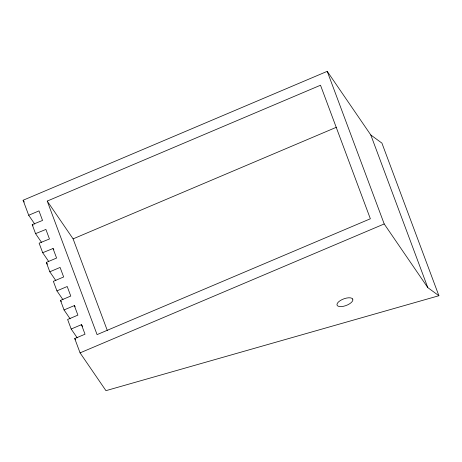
<?xml version="1.0" encoding="UTF-8"?>
<svg xmlns="http://www.w3.org/2000/svg" width="462" height="462" viewBox="0 0 462 462"><rect width="100%" height="100%" fill="white"/><g stroke="black" fill="none" stroke-linecap="round" stroke-linejoin="round"><path stroke-width="0.69" d="M23.1 200.254L327.229 71.339L370.813 134.991L427.789 287.607L438.9 295.726L105.954 390.661L80.076 352.87L74.734 338.559L85.02 334.205L81.456 324.665L71.177 329.019L67.614 319.485L77.893 315.124L74.336 305.59L64.051 309.944L60.493 300.404L70.773 296.05L67.209 286.509L56.93 290.869L53.367 281.329L63.652 276.969L60.089 267.434L49.809 271.789L46.304 262.41L56.589 258.05L53.026 248.516L42.689 252.714L39.126 243.174L49.463 238.975L45.905 229.435L35.562 233.639L32.207 224.642L42.544 220.438L38.981 210.897L28.702 215.257L23.1 200.254L24.313 202.027M47.222 201.074L320.507 85.233L370.362 218.774L97.078 334.615L47.222 201.074L73.1 238.871L107.346 330.59M73.1 238.871L336.434 127.246M80.076 352.87L384.205 223.955L427.789 287.607M370.813 134.991L381.924 143.116L438.9 295.726M53.026 248.516L53.835 249.694M28.702 215.257L34.766 224.116M32.207 224.642L33.016 225.82M35.562 233.639L41.626 242.498M42.689 252.714L48.753 261.573M46.304 262.41L47.517 264.183M74.336 305.59L75.144 306.768M49.809 271.789L55.873 280.648M81.456 324.665L82.669 326.438M56.93 290.869L62.994 299.728M60.493 300.404L61.302 301.588M64.051 309.944L70.12 318.803M71.177 329.019L77.241 337.878M74.734 338.559L75.543 339.743M327.229 71.339L384.205 223.955M352.714 299.053L352.004 298.354A8.414 3.529 -20.5 0 0 338.6 301.836A8.414 3.529 -20.5 0 0 343.202 306.346A8.414 3.529 -20.5 0 0 352.714 299.053"/></g></svg>
